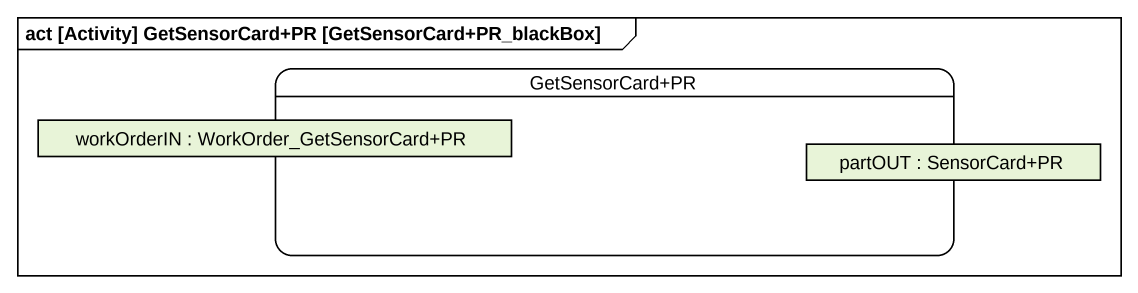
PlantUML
@startuml
mainframe act [Activity] GetSensorCard+PR [GetSensorCard+PR_blackBox]
hide empty description
state "GetSensorCard+PR" as GetSensorCard_PR {
  state "workOrderIN : WorkOrder_GetSensorCard+PR" as workOrderIN <<object>>
  state "partOUT : SensorCard+PR" as partOUT <<object>>
}
@enduml
